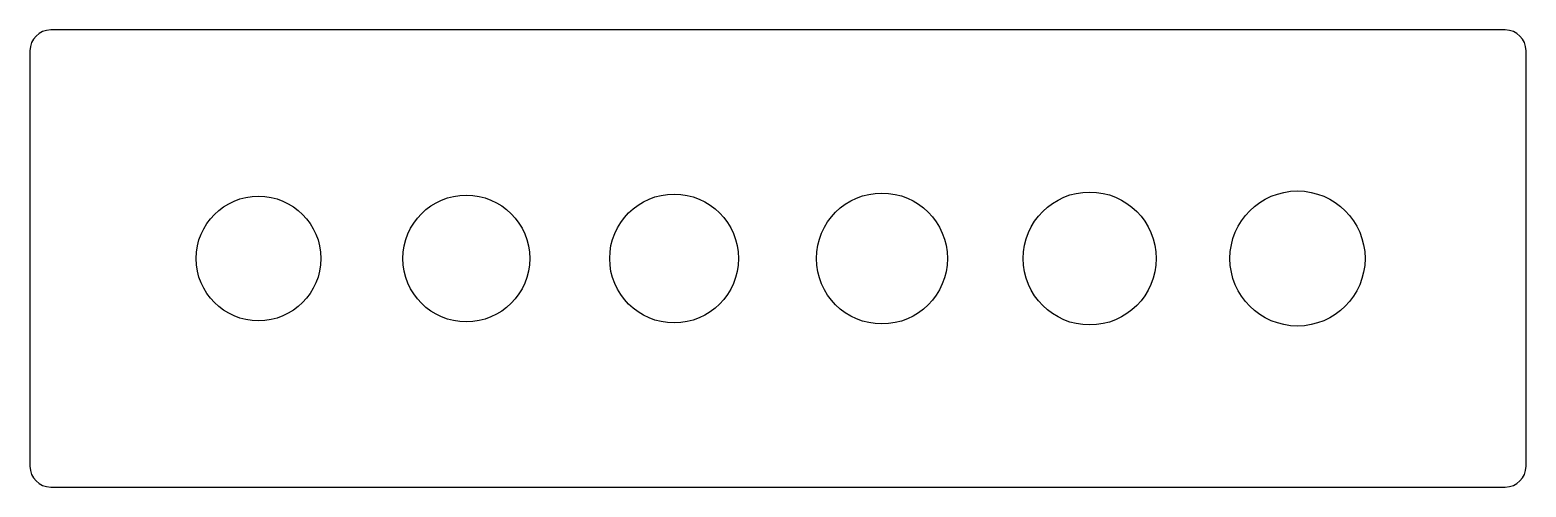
# Model space of a CAD drawing. Header units: millimetres. Extents: x -18 to 18, y -5.5 to 5.5.
import ezdxf

# ---------------------------------------------------------------- set-up
doc = ezdxf.new("R2010")
doc.units = ezdxf.units.MM
doc.layers.add('Sketch', color=7, linetype='CONTINUOUS')

msp = doc.modelspace()

# ---------------------------------------------------------------- linework, layer by layer
at = {"layer": 'Sketch'}
for p, q in [((17.5, 5.5), (-17.5, 5.5)), ((-18, 5), (-18, -5)), ((18, -5), (18, 5)), ((-17.5, -5.5), (17.5, -5.5))]:
    msp.add_line(p, q, dxfattribs=at)
for centre, radius in [((-12.5, 0), 1.5), ((-7.5, 0), 1.525), ((-2.5, 0), 1.55), ((2.5, 0), 1.575), ((7.5, 0), 1.6), ((12.5, 0), 1.625)]:
    msp.add_circle(centre, radius, dxfattribs=at)
for centre, start, end in [((-17.5, 5), 90, 180), ((17.5, 5), 0, 90), ((-17.5, -5), -180, -90), ((17.5, -5), -90, 0)]:
    msp.add_arc(centre, 0.5, start, end, dxfattribs=at)

doc.saveas('drawing.dxf')
